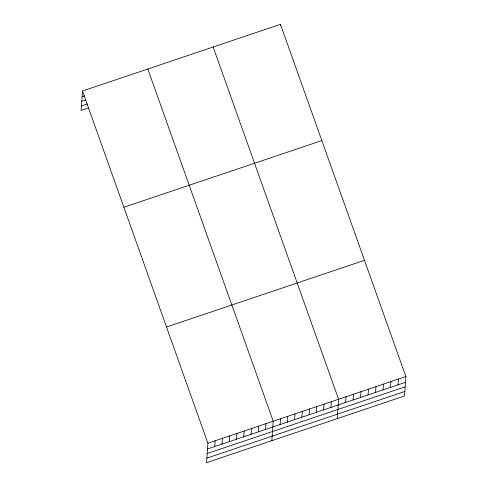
<?xml version="1.0" encoding="UTF-8"?>
<svg xmlns="http://www.w3.org/2000/svg" width="487" height="487" viewBox="0 0 487 487"><rect width="100%" height="100%" fill="white"/><g stroke="black" fill="none" stroke-linecap="round" stroke-linejoin="round"><path stroke-width="0.73" d="M82.48 91.008L207.9 443.225L206.543 462.65L404.52 395.992L405.878 376.567L280.457 24.35L82.48 91.008L81.122 110.433L88.378 107.986M214.755 446.542L215.157 440.784M222.017 444.095L222.419 438.337M229.274 441.654L229.675 435.895M236.536 439.207L236.938 433.448M243.792 436.766L244.194 431.007M251.055 434.319L251.456 428.56M280.36 25.787L280.457 24.35M258.311 431.878L258.713 426.119M265.573 429.431L265.975 423.672M271.874 440.65L273.231 421.231L147.811 69.014M280.092 424.542L280.494 418.783M287.348 422.101L287.75 416.342M294.611 419.654L295.012 413.895M301.867 417.213L302.269 411.454M309.129 414.766L309.531 409.007M316.386 412.325L316.787 406.566M323.642 409.877L324.05 404.119M330.904 407.436L331.306 401.678M337.211 418.656L338.568 399.23L213.148 47.014M345.642 402.475L346.044 396.716M353.124 399.955L353.525 394.196M360.599 397.435L361.001 391.676M368.081 394.92L368.482 389.162M375.562 392.4L375.964 386.641M383.038 389.88L383.439 384.121M390.519 387.366L390.921 381.607M397.995 384.846L398.403 379.087M82.078 96.767L84.714 95.878M81.761 101.278L85.718 99.945M81.439 105.922L87.374 103.92M123.868 207.243L321.846 140.585M166.511 326.996L364.489 260.338M207.9 443.225L405.878 376.567M207.499 448.984L405.476 382.325M207.182 453.494L405.16 386.836M206.853 458.139L404.837 391.481"/></g></svg>
